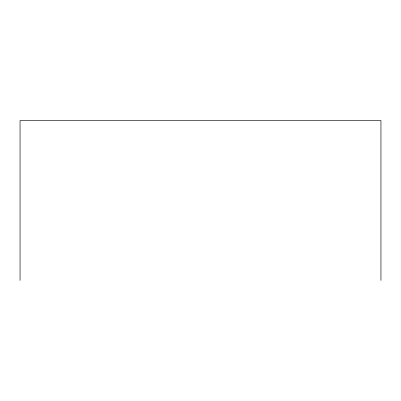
<?xml version="1.0" encoding="UTF-8"?>
<svg xmlns="http://www.w3.org/2000/svg" width="401" height="401" viewBox="0 0 401 401"><rect width="100%" height="100%" fill="white"/><g stroke="black" fill="none" stroke-linecap="round" stroke-linejoin="round"><path stroke-width="0.6" d="M380.95 280.439L380.95 120.561L20.05 120.561L20.05 280.439"/></g></svg>
